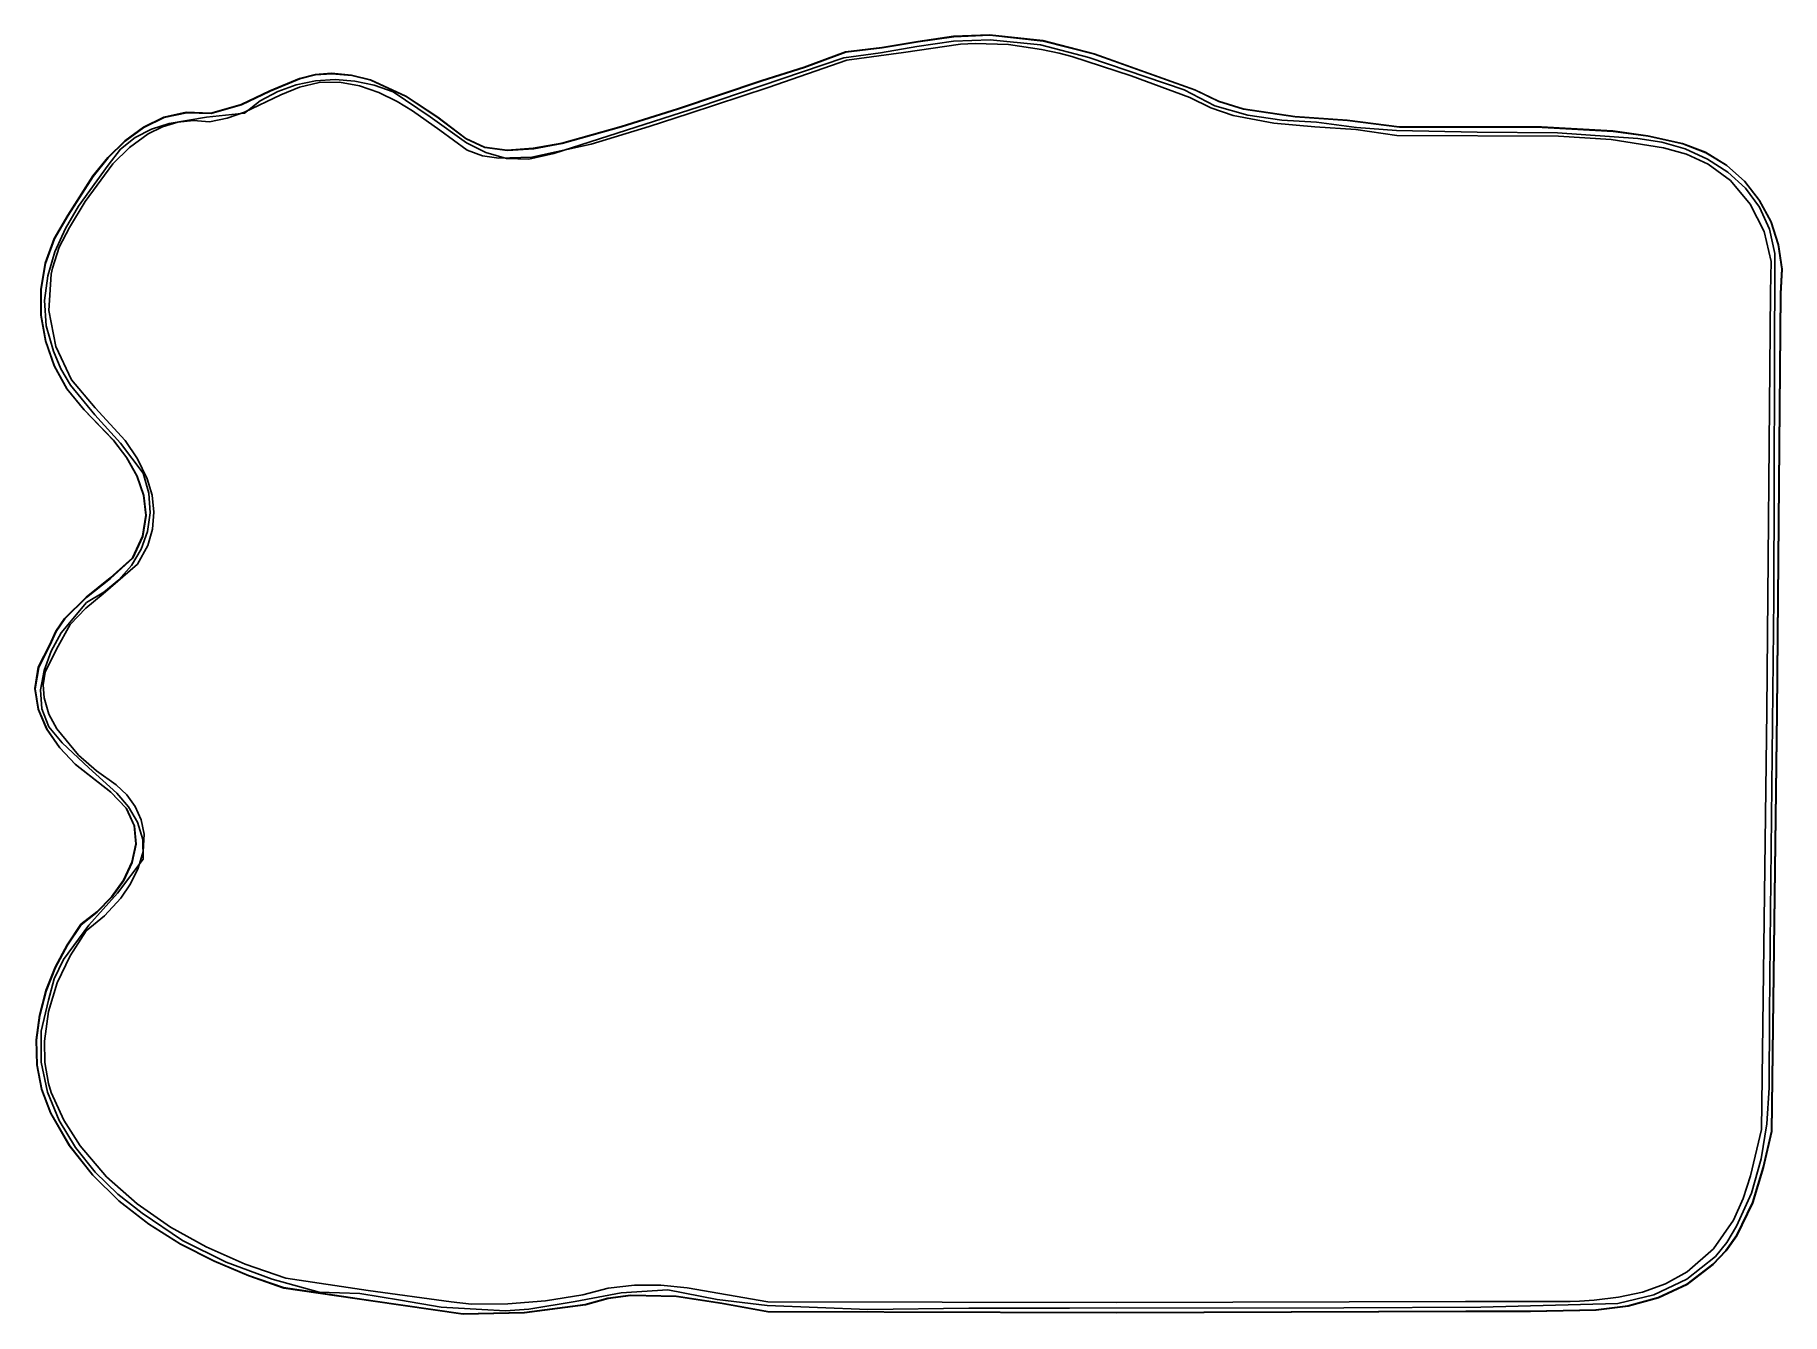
# Model space of a CAD drawing. Extents: x 43 to 144, y 57 to 131.
import ezdxf

# ---------------------------------------------------------------- set-up
doc = ezdxf.new("R2010")
doc.units = 0

msp = doc.modelspace()

# ---------------------------------------------------------------- linework, layer by layer
at = {"layer": 'Image'}
for p, q in [((96.436702, 131.123386), (94.368175, 130.828679)), ((94.388469, 130.806709), (96.456977, 131.101468)), ((98.515826, 131.202789), (96.436702, 131.123386)), ((96.456977, 131.101468), (98.536093, 131.180895)), ((98.515826, 131.202776), (98.515826, 131.202789)), ((101.584412, 130.873489), (98.515826, 131.202776)), ((98.536093, 131.180895), (101.604732, 130.851558)), ((90.209367, 130.237474), (87.809551, 129.34583)), ((87.829879, 129.323788), (90.229687, 130.215429)), ((92.220998, 130.169741), (90.098094, 129.891389)), ((92.296859, 130.479698), (90.209367, 130.237474)), ((90.229687, 130.215429), (92.317172, 130.457677)), ((90.280683, 129.748046), (93.559162, 130.194161)), ((94.327989, 130.544288), (92.220998, 130.169741)), ((94.368175, 130.828679), (92.296859, 130.479698)), ((92.317172, 130.457677), (94.388469, 130.806709)), ((93.559162, 130.194161), (96.834796, 130.664267)), ((96.433229, 130.847992), (94.327989, 130.544288)), ((98.550878, 130.913812), (96.433229, 130.847992)), ((96.834796, 130.664267), (97.690558, 130.711294)), ((97.690555, 130.711347), (99.614467, 130.642947)), ((97.690558, 130.711294), (97.690555, 130.711347)), ((101.446834, 130.628796), (98.550878, 130.913812)), ((99.614467, 130.642947), (101.519775, 130.368215)), ((104.244393, 129.910274), (101.446834, 130.628796)), ((101.519775, 130.368215), (102.536766, 130.143941)), ((104.55971, 130.106852), (101.584412, 130.873489)), ((101.604732, 130.851558), (104.580139, 130.084813)), ((102.536766, 130.143941), (103.258683, 129.955839)), ((110.370386, 128.037599), (104.55971, 130.106852)), ((104.580139, 130.084813), (110.390976, 128.0154)), ((90.098094, 129.891389), (81.763229, 127.057366)), ((87.809551, 129.34583), (85.37076, 128.569539)), ((85.391109, 128.547504), (87.829879, 129.323788)), ((85.739496, 128.177133), (90.280683, 129.748046)), ((103.258683, 129.955839), (106.684918, 128.835993)), ((109.739279, 128.045536), (104.244393, 129.910274)), ((58.694946, 128.691526), (56.990666, 127.977266)), ((57.011109, 127.955175), (58.715324, 128.669575)), ((58.502837, 128.327647), (57.435335, 127.942126)), ((57.625631, 127.748635), (58.702821, 128.183991)), ((59.615173, 128.55519), (58.502837, 128.327647)), ((59.593431, 128.914272), (58.694946, 128.691526)), ((58.702821, 128.183991), (59.834517, 128.454587)), ((58.715324, 128.669575), (59.613788, 128.892368)), ((60.540932, 128.989489), (59.593431, 128.914272)), ((59.613788, 128.892368), (60.561281, 128.967603)), ((60.751279, 128.626056), (59.615173, 128.55519)), ((59.834517, 128.454587), (61.011359, 128.470311)), ((61.688655, 128.891011), (60.540932, 128.989489)), ((60.561281, 128.967603), (61.70902, 128.869117)), ((61.890091, 128.541548), (60.751279, 128.626056)), ((61.011359, 128.470311), (62.166508, 128.263246)), ((62.788696, 128.614907), (61.688655, 128.891011)), ((61.70902, 128.869117), (62.809098, 128.592992)), ((63.010545, 128.302966), (61.890091, 128.541548)), ((62.166508, 128.263246), (63.280786, 127.876804)), ((64.839001, 127.673293), (62.788696, 128.614907)), ((62.809098, 128.592992), (64.859517, 127.651314)), ((64.091578, 127.911612), (63.010545, 128.302966)), ((85.37076, 128.569539), (80.51488, 126.934322)), ((80.535258, 126.912298), (85.391109, 128.547504)), ((81.179959, 126.675885), (85.739496, 128.177133)), ((106.684918, 128.835993), (110.071179, 127.596811)), ((111.518029, 127.118195), (109.739279, 128.045536)), ((55.31938, 127.194347), (53.572374, 126.690408)), ((53.592911, 126.668112), (55.339888, 127.172115)), ((56.990666, 127.977266), (55.31938, 127.194347)), ((55.339888, 127.172115), (57.011109, 127.955175)), ((55.515924, 126.755985), (57.625631, 127.748635)), ((56.433731, 127.397326), (55.519089, 126.691945)), ((57.435335, 127.942126), (56.433731, 127.397326)), ((63.280786, 127.876804), (64.335013, 127.354398)), ((66.226131, 126.473438), (64.091578, 127.911612)), ((64.335013, 127.354398), (65.212478, 126.823163)), ((66.678394, 126.451592), (64.839001, 127.673293)), ((64.859517, 127.651314), (66.699022, 126.42955)), ((81.763229, 127.057366), (73.374076, 124.357466)), ((110.071179, 127.596811), (111.291002, 127.002976)), ((111.735593, 127.381586), (110.370386, 128.037599)), ((110.390976, 128.0154), (111.756181, 127.359398)), ((113.415509, 126.567999), (111.518029, 127.118195)), ((113.159332, 126.940679), (111.735593, 127.381586)), ((111.756181, 127.359398), (113.179913, 126.91852)), ((50.867457, 126.452696), (49.682967, 125.887412)), ((49.703432, 125.865257), (50.887958, 126.43047)), ((51.169522, 126.092319), (50.15557, 125.764156)), ((50.788977, 125.910166), (51.670698, 126.168648)), ((52.16296, 126.738708), (50.867457, 126.452696)), ((50.887958, 126.43047), (52.183487, 126.716431)), ((53.329976, 126.452306), (51.169522, 126.092319)), ((51.670698, 126.168648), (52.583419, 126.265659)), ((53.572374, 126.690408), (52.16296, 126.738708)), ((52.183487, 126.716431), (53.592911, 126.668112)), ((52.583419, 126.265659), (53.500029, 126.190129)), ((55.519089, 126.691945), (53.329976, 126.452306)), ((53.500029, 126.190129), (54.527174, 126.3999)), ((54.527174, 126.3999), (55.515924, 126.755985)), ((65.212478, 126.823163), (66.786541, 125.706437)), ((68.329833, 124.987418), (66.226131, 126.473438)), ((68.29342, 125.236752), (66.678394, 126.451592)), ((66.699022, 126.42955), (68.3141, 125.214681)), ((80.51488, 126.934322), (77.259262, 125.924235)), ((77.279686, 125.902203), (80.535258, 126.912298)), ((78.867956, 125.926062), (81.179959, 126.675885)), ((111.291002, 127.002976), (112.575415, 126.564834)), ((112.575415, 126.564834), (114.911464, 126.116158)), ((116.126404, 126.495985), (113.159332, 126.940679)), ((113.179913, 126.91852), (116.14696, 126.473916)), ((115.387352, 126.287886), (113.415509, 126.567999)), ((114.911464, 126.116158), (117.282047, 125.910139)), ((117.389191, 126.170794), (115.387352, 126.287886)), ((119.159598, 126.287118), (116.126404, 126.495985)), ((116.14696, 126.473916), (119.180128, 126.265139)), ((119.695485, 125.855027), (117.389191, 126.170794)), ((122.146912, 125.89768), (119.159598, 126.287118)), ((119.180128, 126.265139), (122.167433, 125.875741)), ((48.606593, 125.097895), (47.635437, 124.139183)), ((47.655821, 124.117192), (48.627017, 125.075822)), ((49.215417, 125.28226), (48.371274, 124.605416)), ((49.682967, 125.887412), (48.606593, 125.097895)), ((48.627017, 125.075822), (49.703432, 125.865257)), ((48.87951, 124.707434), (49.965364, 125.501282)), ((50.15557, 125.764156), (49.215417, 125.28226)), ((49.965364, 125.501282), (50.788977, 125.910166)), ((66.786541, 125.706437), (68.375587, 124.563357)), ((69.363339, 124.734161), (68.29342, 125.236752)), ((68.3141, 125.214681), (69.384006, 124.712091)), ((77.259262, 125.924235), (73.825421, 124.963462)), ((73.845949, 124.941413), (77.279686, 125.902203)), ((75.51724, 124.895845), (78.867956, 125.926062)), ((117.282047, 125.910139), (119.658857, 125.741951)), ((119.658857, 125.741951), (122.013588, 125.406768)), ((122.008914, 125.683634), (119.695485, 125.855027)), ((126.649451, 125.598139), (122.008914, 125.683634)), ((122.013588, 125.406768), (131.33962, 125.369559)), ((130.376015, 125.892313), (122.146912, 125.89768)), ((122.167433, 125.875741), (130.396516, 125.870237)), ((131.295352, 125.562648), (126.649451, 125.598139)), ((134.476538, 125.662047), (130.376015, 125.892313)), ((130.396516, 125.870237), (134.497024, 125.639877)), ((135.931167, 125.225499), (131.295352, 125.562648)), ((131.33962, 125.369559), (134.386726, 125.16548)), ((134.386726, 125.16548), (137.412628, 124.681747)), ((136.50206, 125.379662), (134.476538, 125.662047)), ((134.497024, 125.639877), (136.522541, 125.35746)), ((137.310534, 125.021875), (135.931167, 125.225499)), ((138.502999, 124.943734), (136.50206, 125.379662)), ((136.522541, 125.35746), (138.52348, 124.92152)), ((138.663441, 124.626099), (137.310534, 125.021875)), ((47.635437, 124.139183), (46.766603, 123.066315)), ((46.786951, 123.044395), (47.655821, 124.117192)), ((48.371274, 124.605416), (47.645353, 123.692408)), ((47.926943, 123.760646), (48.87951, 124.707434)), ((69.442724, 124.420655), (68.329833, 124.987418)), ((68.375587, 124.563357), (69.26445, 124.233114)), ((69.26445, 124.233114), (70.198407, 124.085333)), ((70.680944, 124.563726), (69.363339, 124.734161)), ((69.384006, 124.712091), (70.701577, 124.541661)), ((70.635033, 124.074958), (69.442724, 124.420655)), ((70.198407, 124.085333), (72.095253, 124.155629)), ((71.935802, 124.028003), (70.635033, 124.074958)), ((72.187787, 124.661481), (70.680944, 124.563726)), ((70.701577, 124.541661), (72.208372, 124.639424)), ((73.374076, 124.357466), (71.935802, 124.028003)), ((72.095253, 124.155629), (75.51724, 124.895845)), ((73.825421, 124.963462), (72.187787, 124.661481)), ((72.208372, 124.639424), (73.845949, 124.941413)), ((137.412628, 124.681747), (138.74314, 124.327614)), ((139.838603, 124.432303), (138.502999, 124.943734)), ((138.52348, 124.92152), (139.859094, 124.410103)), ((139.947069, 124.044958), (138.663441, 124.626099)), ((138.74314, 124.327614), (139.991797, 123.752608)), ((141.036434, 123.694292), (139.838603, 124.432303)), ((139.859094, 124.410103), (141.05695, 123.672131)), ((141.1186, 123.285237), (139.947069, 124.044958)), ((46.766603, 123.066315), (45.324309, 120.798269)), ((45.344621, 120.776417), (46.786951, 123.044395)), ((47.645353, 123.692408), (45.932325, 121.315323)), ((46.335616, 121.590415), (47.926943, 123.760646)), ((139.991797, 123.752608), (141.267685, 122.799694)), ((142.075624, 122.761411), (141.036434, 123.694292)), ((141.05695, 123.672131), (142.096174, 122.739305)), ((142.135216, 122.353723), (141.1186, 123.285237)), ((141.267685, 122.799694), (142.4171, 121.4455)), ((142.935305, 121.665371), (142.075624, 122.761411)), ((142.096174, 122.739305), (142.955894, 121.643328)), ((142.954099, 121.257202), (142.135216, 122.353723)), ((45.932325, 121.315323), (45.189363, 120.027022)), ((45.417844, 120.100585), (46.335616, 121.590415)), ((142.4171, 121.4455), (143.215323, 119.857623)), ((143.594607, 120.43788), (142.935305, 121.665371)), ((143.532431, 120.00246), (142.954099, 121.257202)), ((142.955894, 121.643328), (143.615236, 120.4159)), ((45.324309, 120.798269), (44.534936, 119.46372)), ((44.555253, 119.441866), (45.344621, 120.776417)), ((45.189363, 120.027022), (44.584746, 118.684816)), ((44.828975, 118.966977), (45.417844, 120.100585)), ((143.827393, 118.596285), (143.532431, 120.00246)), ((144.032663, 119.11065), (143.594607, 120.43788)), ((143.615236, 120.4159), (144.053326, 119.088725)), ((44.534936, 119.46372), (44.01771, 118.03191)), ((44.038043, 118.010052), (44.555253, 119.441866)), ((143.215323, 119.857623), (143.618502, 118.129125)), ((144.228604, 117.715389), (144.032663, 119.11065)), ((144.053326, 119.088725), (144.249291, 117.693502)), ((44.01771, 118.03191), (43.765834, 116.542113)), ((43.78619, 116.520251), (44.038043, 118.010052)), ((44.584746, 118.684816), (44.165459, 117.298156)), ((44.434445, 117.751895), (44.828975, 118.966977)), ((143.618502, 118.129125), (143.582786, 116.353068)), ((143.777006, 98.715722), (143.827393, 118.596285)), ((44.165459, 117.298156), (43.978484, 115.876491)), ((44.235014, 115.295619), (44.360031, 117.40463)), ((44.360031, 117.40463), (44.434445, 117.751895)), ((144.161561, 116.283808), (144.228604, 117.715389)), ((144.249291, 117.693502), (144.182257, 116.261935)), ((43.765834, 116.542113), (43.772511, 115.033604)), ((43.792892, 115.011737), (43.78619, 116.520251)), ((143.582786, 116.353068), (143.370199, 92.20093)), ((143.949473, 92.117726), (144.161561, 116.283808)), ((144.182257, 116.261935), (143.969988, 92.095843)), ((43.772511, 115.033604), (44.030943, 113.545657)), ((44.051351, 113.523786), (43.792892, 115.011737)), ((43.978484, 115.876491), (44.070804, 114.429273)), ((44.638536, 113.220392), (44.235014, 115.295619)), ((44.070804, 114.429273), (44.489404, 112.965951)), ((44.030943, 113.545657), (44.534333, 112.117547)), ((44.554764, 112.095671), (44.051351, 113.523786)), ((44.489404, 112.965951), (44.914674, 111.935621)), ((45.537262, 111.309368), (44.638536, 113.220392)), ((44.534333, 112.117547), (45.275884, 110.788547)), ((45.296332, 110.766668), (44.554764, 112.095671)), ((44.914674, 111.935621), (45.479161, 110.992654)), ((45.479161, 110.992654), (46.874639, 109.278934)), ((46.897855, 109.692964), (45.537262, 111.309368)), ((45.275884, 110.788547), (46.248799, 109.597934)), ((46.269254, 109.576053), (45.296332, 110.766668)), ((46.248799, 109.597934), (47.959076, 107.815156)), ((47.97954, 107.793255), (46.269254, 109.576053)), ((46.874639, 109.278934), (48.373547, 107.645043)), ((48.626678, 107.799433), (46.897855, 109.692964)), ((47.959076, 107.815156), (48.704971, 106.822084)), ((48.725443, 106.800164), (47.97954, 107.793255)), ((48.373547, 107.645043), (49.673593, 105.911234)), ((49.34811, 106.742692), (48.626678, 107.799433)), ((48.704971, 106.822084), (49.302005, 105.767973)), ((49.322484, 105.746032), (48.725443, 106.800164)), ((49.912654, 105.592446), (49.34811, 106.742692)), ((49.673593, 105.911234), (50.001738, 104.756747)), ((49.302005, 105.767973), (49.693151, 104.657886)), ((49.713639, 104.635924), (49.322484, 105.746032)), ((50.194699, 104.649148), (49.912654, 105.592446)), ((49.693151, 104.657886), (49.821387, 103.496886)), ((49.841882, 103.474905), (49.713639, 104.635924)), ((50.001738, 104.756747), (50.078088, 103.629786)), ((50.298025, 103.67039), (50.194699, 104.649148)), ((49.821387, 103.496886), (49.629686, 102.290034)), ((49.650187, 102.26804), (49.841882, 103.474905)), ((50.078088, 103.629786), (49.923146, 102.54856)), ((50.214996, 102.691093), (50.298025, 103.67039)), ((49.629686, 102.290034), (49.061025, 101.042394)), ((49.081528, 101.020393), (49.650187, 102.26804)), ((49.923146, 102.54856), (49.557415, 101.531277)), ((49.937975, 101.746174), (50.214996, 102.691093)), ((49.061025, 101.042394), (47.76169, 99.871105)), ((47.782189, 99.849117), (49.081528, 101.020393)), ((49.557415, 101.531277), (49.001398, 100.596145)), ((49.355583, 100.669755), (49.937975, 101.746174)), ((47.76169, 99.871105), (46.377235, 98.762252)), ((46.397729, 98.740295), (47.782189, 99.849117)), ((47.371943, 98.961685), (49.355583, 100.669755)), ((49.001398, 100.596145), (48.275598, 99.761373)), ((46.365264, 98.125379), (47.371943, 98.961685)), ((47.400517, 99.04517), (46.396658, 98.465744)), ((48.275598, 99.761373), (47.400517, 99.04517)), ((46.396658, 98.465744), (44.947496, 96.703014)), ((46.377235, 98.762252), (45.135914, 97.530628)), ((45.156401, 97.508702), (46.397729, 98.740295)), ((45.459701, 97.181598), (46.365264, 98.125379)), ((143.571782, 78.824166), (143.777006, 98.715722)), ((44.640256, 96.810901), (44.265977, 95.991028)), ((44.286461, 95.969115), (44.660742, 96.788984)), ((45.135914, 97.530628), (44.640256, 96.810901)), ((44.660742, 96.788984), (45.156401, 97.508702)), ((44.673702, 95.756366), (45.459701, 97.181598)), ((44.265977, 95.991028), (43.622951, 94.733823)), ((43.64344, 94.711899), (44.286461, 95.969115)), ((44.947496, 96.703014), (44.366861, 95.651582)), ((44.366861, 95.651582), (43.951925, 94.542312)), ((44.027083, 94.429625), (44.673702, 95.756366)), ((43.622951, 94.733823), (43.42786, 93.497771)), ((43.448364, 93.47582), (43.64344, 94.711899)), ((43.951925, 94.542312), (43.754989, 93.416861)), ((43.909096, 93.700876), (44.027083, 94.429625)), ((43.42786, 93.497771), (43.611392, 92.300818)), ((43.631919, 92.27883), (43.448364, 93.47582)), ((43.754989, 93.416861), (43.828353, 92.316885)), ((43.956952, 92.96119), (43.909096, 93.700876)), ((44.234463, 92.024205), (43.956952, 92.96119)), ((43.611392, 92.300818), (44.104238, 91.160906)), ((44.12479, 91.138876), (43.631919, 92.27883)), ((43.828353, 92.316885), (44.224319, 91.284039)), ((44.689305, 91.161717), (44.234463, 92.024205)), ((143.370199, 92.20093), (143.05517, 68.050134)), ((143.633946, 67.954519), (143.949473, 92.117726)), ((143.969988, 92.095843), (143.654279, 67.932625)), ((44.104238, 91.160906), (44.837088, 90.095981)), ((44.857666, 90.07391), (44.12479, 91.138876)), ((44.224319, 91.284039), (44.995189, 90.359979)), ((45.936673, 89.655453), (44.689305, 91.161717)), ((44.837088, 90.095981), (45.74063, 89.123988)), ((45.761231, 89.10188), (44.857666, 90.07391)), ((44.995189, 90.359979), (46.538302, 88.910342)), ((45.74063, 89.123988), (47.782552, 87.530574)), ((47.803176, 87.508431), (45.761231, 89.10188)), ((46.98018, 88.746018), (45.936673, 89.655453)), ((46.538302, 88.910342), (48.144968, 87.457193)), ((48.106563, 87.940831), (46.98018, 88.746018)), ((48.721575, 87.367599), (48.106563, 87.940831)), ((47.782552, 87.530574), (48.683999, 86.594459)), ((48.704621, 86.572328), (47.803176, 87.508431)), ((48.144968, 87.457193), (48.826297, 86.65992)), ((49.218763, 86.688306), (48.721575, 87.367599)), ((48.683999, 86.594459), (49.152211, 85.582979)), ((49.172827, 85.56088), (48.704621, 86.572328)), ((48.826297, 86.65992), (49.348509, 85.778511)), ((49.563573, 85.924726), (49.218763, 86.688306)), ((49.348509, 85.778511), (49.65327, 84.785215)), ((49.721451, 85.098633), (49.563573, 85.924726)), ((49.152211, 85.582979), (49.244687, 84.531102)), ((49.265293, 84.509048), (49.172827, 85.56088)), ((49.65327, 84.785215), (49.682245, 83.652279)), ((49.667822, 84.094066), (49.721451, 85.098633)), ((49.244687, 84.531102), (49.018924, 83.473798)), ((49.039518, 83.451796), (49.265293, 84.509048)), ((49.392805, 83.129521), (49.667822, 84.094066)), ((49.682245, 83.652279), (48.200173, 81.692906)), ((49.018924, 83.473798), (48.532419, 82.446037)), ((48.553002, 82.424088), (49.039518, 83.451796)), ((48.945697, 82.223621), (49.392805, 83.129521)), ((48.200173, 81.692906), (46.532516, 79.838004)), ((48.532419, 82.446037), (47.842671, 81.482788)), ((47.863243, 81.460885), (48.553002, 82.424088)), ((48.375797, 81.394986), (48.945697, 82.223621)), ((47.842671, 81.482788), (47.007177, 80.619022)), ((47.027741, 80.597151), (47.863243, 81.460885)), ((47.449324, 80.38754), (48.375797, 81.394986)), ((46.532516, 79.838004), (45.073147, 77.857711)), ((46.083434, 79.889708), (45.278229, 78.705907)), ((45.298786, 78.684033), (46.103995, 79.867848)), ((47.007177, 80.619022), (46.083434, 79.889708)), ((46.103995, 79.867848), (47.027741, 80.597151)), ((46.392975, 79.518101), (47.449324, 80.38754)), ((45.278229, 78.705907), (44.595387, 77.422575)), ((44.615937, 77.400665), (45.298786, 78.684033)), ((45.452991, 78.069914), (46.392975, 79.518101)), ((143.523103, 74.668011), (143.571782, 78.824166)), ((45.073147, 77.857711), (44.544657, 76.74871)), ((44.715439, 76.506201), (45.452991, 78.069914)), ((44.595387, 77.422575), (44.057263, 76.064362)), ((44.077803, 76.042402), (44.615937, 77.400665)), ((44.544657, 76.74871), (44.215942, 75.522162)), ((44.057263, 76.064362), (43.686208, 74.65592)), ((43.706736, 74.633901), (44.077803, 76.042402)), ((44.213204, 74.854997), (44.715439, 76.506201)), ((43.686208, 74.65592), (43.504573, 73.221898)), ((43.525091, 73.199821), (43.706736, 74.633901)), ((44.215942, 75.522162), (43.79533, 73.718592)), ((43.979171, 73.144339), (44.213204, 74.854997)), ((143.511947, 70.464612), (143.523103, 74.668011)), ((43.79533, 73.718592), (43.792301, 71.940721)), ((43.504573, 73.221898), (43.534713, 71.786947)), ((43.55522, 71.76482), (43.525091, 73.199821)), ((44.007423, 71.917145), (43.979171, 73.144339)), ((43.534713, 71.786947), (43.798977, 70.375719)), ((43.819479, 70.353556), (43.55522, 71.76482)), ((43.792301, 71.940721), (44.154518, 70.213768)), ((44.216367, 70.707796), (44.007423, 71.917145)), ((44.367262, 70.195167), (44.216367, 70.707796)), ((43.798977, 70.375719), (44.319719, 69.012865)), ((44.340219, 68.990687), (43.819479, 70.353556)), ((44.154518, 70.213768), (44.82964, 68.562954)), ((45.095686, 68.595952), (44.367262, 70.195167)), ((143.365942, 68.388115), (143.511947, 70.464612)), ((44.319719, 69.012865), (45.411424, 67.129803)), ((45.43192, 67.107635), (44.340219, 68.990687)), ((44.82964, 68.562954), (45.765328, 67.013501)), ((46.042609, 67.113188), (45.095686, 68.595952)), ((143.05517, 68.050134), (142.420115, 65.381499)), ((143.043919, 66.351312), (143.365942, 68.388115)), ((143.156955, 65.874037), (143.633946, 67.954519)), ((143.654279, 67.932625), (143.177301, 65.852099)), ((45.411424, 67.129803), (46.740898, 65.442226)), ((46.761382, 65.420085), (45.43192, 67.107635)), ((45.765328, 67.013501), (46.909245, 65.59063)), ((47.563303, 65.319663), (46.042609, 67.113188)), ((46.909245, 65.59063), (48.20905, 64.319561)), ((142.48408, 64.371371), (143.043919, 66.351312)), ((142.537658, 63.833785), (143.156955, 65.874037)), ((143.177301, 65.852099), (142.558032, 63.811752)), ((46.740898, 65.442226), (48.273527, 63.941325)), ((48.293994, 63.919223), (46.761382, 65.420085)), ((49.317373, 63.757405), (47.563303, 65.319663)), ((142.420115, 65.381499), (142.000835, 64.077787)), ((48.20905, 64.319561), (49.612405, 63.225516)), ((48.273527, 63.941325), (49.974702, 62.618295)), ((49.99515, 62.596238), (48.293994, 63.919223)), ((51.250357, 62.413698), (49.317373, 63.757405)), ((142.000835, 64.077787), (141.44907, 62.82307)), ((141.621208, 61.936061), (142.537658, 63.833785)), ((141.624626, 62.465459), (142.48408, 64.371371)), ((142.558032, 63.811752), (141.641611, 61.913933)), ((49.612405, 63.225516), (51.94995, 61.651791)), ((49.974702, 62.618295), (51.809811, 61.464328)), ((51.830239, 61.442317), (49.99515, 62.596238)), ((141.44907, 62.82307), (140.30002, 61.163884)), ((53.307791, 61.275825), (51.250357, 62.413698)), ((51.94995, 61.651791), (54.47202, 60.395468)), ((140.399369, 60.715299), (141.071587, 61.533473)), ((141.003162, 61.072615), (141.621208, 61.936061)), ((141.641611, 61.913933), (141.023574, 61.050455)), ((141.071587, 61.533473), (141.624626, 62.465459)), ((51.809811, 61.464328), (53.744243, 60.470617)), ((53.764654, 60.448646), (51.830239, 61.442317)), ((55.568128, 60.276335), (53.307791, 61.275825)), ((138.761941, 59.407382), (140.399369, 60.715299)), ((140.30002, 61.163884), (138.774299, 59.839793)), ((140.25276, 60.283163), (141.003162, 61.072615)), ((141.023574, 61.050455), (140.273175, 60.260991)), ((53.744243, 60.470617), (55.743386, 59.628356)), ((55.763786, 59.606413), (53.764654, 60.448646)), ((54.47202, 60.395468), (57.120301, 59.414393)), ((57.902336, 59.465604), (55.568128, 60.276335)), ((55.743386, 59.628356), (57.772629, 58.928739)), ((57.793026, 58.906805), (55.763786, 59.606413)), ((138.774299, 59.839793), (137.531355, 59.152549)), ((138.753854, 59.135195), (140.25276, 60.283163)), ((140.273175, 60.260991), (138.77427, 59.113028)), ((57.120301, 59.414393), (59.836477, 58.666412)), ((57.772629, 58.928739), (62.926836, 58.166029)), ((62.947174, 58.144106), (57.793026, 58.906805)), ((62.665043, 58.75788), (57.902336, 59.465604)), ((59.836477, 58.666412), (62.178804, 58.581956)), ((62.178804, 58.581956), (64.518627, 58.206833)), ((67.452644, 58.100829), (62.665043, 58.75788)), ((75.039768, 58.511668), (72.893857, 58.168212)), ((74.600852, 58.133502), (77.262299, 58.635249)), ((76.511577, 58.903115), (75.039768, 58.511668)), ((76.479726, 58.316209), (77.791085, 58.496434)), ((78.021999, 59.073911), (76.511577, 58.903115)), ((77.262299, 58.635249), (79.941909, 58.80408)), ((77.791085, 58.496434), (80.426613, 58.432755)), ((79.546898, 59.064484), (78.021999, 59.073911)), ((81.062133, 58.915261), (79.546898, 59.064484)), ((79.941909, 58.80408), (82.801944, 58.248477)), ((85.71869, 58.117376), (81.062133, 58.915261)), ((134.766968, 58.014231), (136.841441, 58.515697)), ((136.197368, 58.674123), (134.807744, 58.368739)), ((137.531355, 59.152549), (136.197368, 58.674123)), ((136.841441, 58.515697), (138.761941, 59.407382)), ((137.105194, 58.359335), (138.753854, 59.135195)), ((138.77427, 59.113028), (137.125618, 58.337184)), ((62.926836, 58.166029), (68.114102, 57.425989)), ((68.134382, 57.404076), (62.947174, 58.144106)), ((64.518627, 58.206833), (66.861726, 57.809377)), ((66.861726, 57.809377), (69.213881, 57.65792)), ((68.6257, 57.975256), (67.452644, 58.100829)), ((68.114102, 57.425989), (71.660206, 57.488212)), ((70.725827, 58.001105), (68.6257, 57.975256)), ((69.213881, 57.65792), (70.577896, 57.591556)), ((69.213881, 57.65792), (69.213881, 57.65792)), ((70.577896, 57.591556), (71.927927, 57.680504)), ((72.893857, 58.168212), (70.725827, 58.001105)), ((71.660206, 57.488212), (75.175161, 57.949472)), ((75.195441, 57.927456), (71.680486, 57.466251)), ((71.927927, 57.680504), (74.600852, 58.133502)), ((75.175161, 57.949472), (76.479726, 58.316209)), ((76.500005, 58.294202), (75.195441, 57.927456)), ((77.811356, 58.474447), (76.500005, 58.294202)), ((80.446862, 58.410827), (77.811356, 58.474447)), ((80.426613, 58.432755), (83.066613, 58.029248)), ((83.08684, 58.00738), (80.446862, 58.410827)), ((82.801944, 58.248477), (85.682577, 57.904782)), ((83.066613, 58.029248), (85.695952, 57.55673)), ((85.716171, 57.534889), (83.08684, 58.00738)), ((85.682577, 57.904782), (91.486918, 57.670596)), ((85.695952, 57.55673), (105.848818, 57.502801)), ((105.869167, 57.480857), (85.716171, 57.534889)), ((105.848366, 58.064691), (85.71869, 58.117376)), ((91.486918, 57.670596), (97.317494, 57.736492)), ((97.317494, 57.736492), (103.136861, 57.737438)), ((103.136861, 57.737438), (118.959325, 57.758092)), ((125.978198, 58.127192), (105.848366, 58.064691)), ((105.848818, 57.502801), (126.003521, 57.564985)), ((126.024, 57.542959), (105.869167, 57.480857)), ((118.959325, 57.758092), (126.868937, 57.794839)), ((132.020199, 58.129309), (125.978198, 58.127192)), ((126.003521, 57.564985), (129.70413, 57.565023)), ((129.724601, 57.542974), (126.024, 57.542959)), ((126.868937, 57.794839), (134.766968, 58.014231)), ((129.70413, 57.565023), (133.496836, 57.641547)), ((133.517283, 57.619447), (129.724601, 57.542974)), ((132.556599, 58.148941), (132.020199, 58.129309)), ((133.397891, 58.200619), (132.556599, 58.148941)), ((134.807744, 58.368739), (133.397891, 58.200619)), ((133.496836, 57.641547), (135.341336, 57.884984)), ((135.361771, 57.862857), (133.517283, 57.619447)), ((135.341336, 57.884984), (137.105194, 58.359335)), ((137.125618, 58.337184), (135.361771, 57.862857)), ((71.680486, 57.466251), (68.134382, 57.404084)), ((68.134382, 57.404084), (68.134382, 57.404076))]:
    msp.add_line(p, q, dxfattribs=at)

doc.saveas('drawing.dxf')
